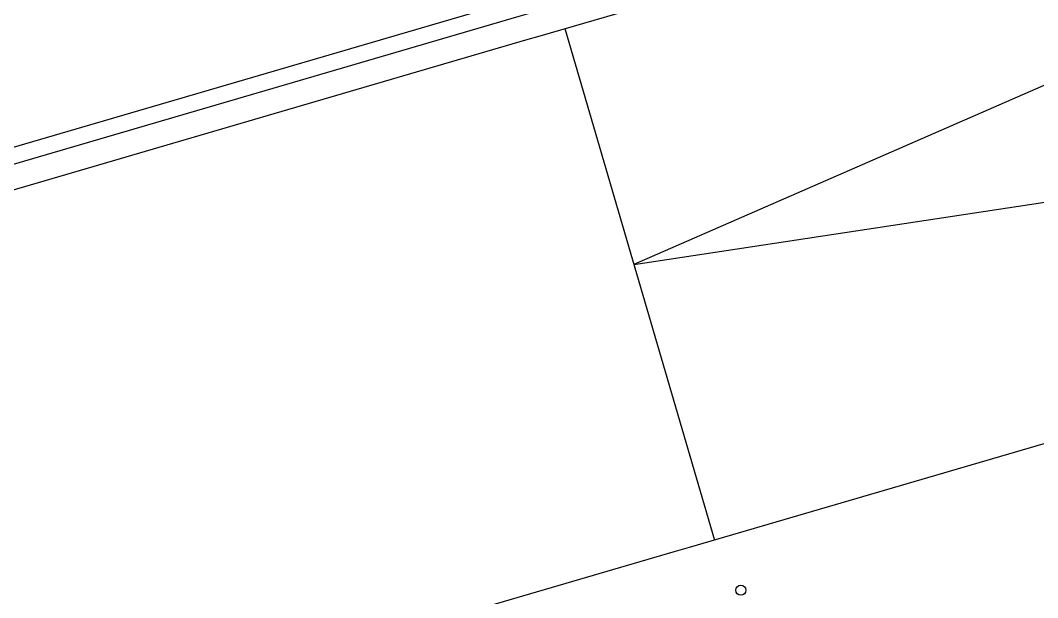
# Model space of a CAD drawing. Header units: millimetres. Extents: x 441156 to 441876, y 4514765 to 4515211.
# Drawn here: x 441673.596 to 441676.698, y 4514833.668 to 4514835.428 of the extents above; entities that cross this region are included whole.
import ezdxf

# ---------------------------------------------------------------- set-up
doc = ezdxf.new("R2010")
doc.units = ezdxf.units.MM
doc.layers.add('01_piscinas', color=254, linetype='Continuous')

msp = doc.modelspace()

# ---------------------------------------------------------------- linework, layer by layer
at = {"layer": '01_piscinas'}
for p, q in [((441672.02760741, 4514834.58945399, 0.00000053), (441675.10096252, 4514835.48820387, 0.00000053)), ((441675.25591886, 4514835.40366766, 0.00000059), (441675.71212364, 4514833.8436349, 0.00000131))]:
    msp.add_line(p, q, dxfattribs=at)
for points, elevation in [([(441622.00757209, 4514840.63501794), (441632.52864328, 4514823.04287855), (441632.64832167, 4514823.07724494), (441638.61483934, 4514824.80916876), (441645.11524408, 4514826.68567649), (441649.70629411, 4514828.01100024), (441655.61545577, 4514829.69140232), (441659.71298961, 4514830.89921958), (441660.14940234, 4514831.0281621), (441672.04321536, 4514834.54230884), (441675.11646557, 4514835.44102805), (441675.15936849, 4514835.45357427), (441680.33903137, 4514836.96827767, 0.0058354666), (441688.4192397, 4514839.28872511, -0.0022571436), (441689.0049603, 4514839.4343453, -0.0023177097), (441689.60607707, 4514839.57795839, -0.0002338764), (441689.62135547, 4514839.58154858, -0.0001087055), (441689.64962961, 4514839.58815283, -0.0248112764), (441696.17332589, 4514840.77281209, -0.026463513), (441703.20086117, 4514841.36220903, -0.0051616495), (441704.57701796, 4514841.39033601, -0.0227587176), (441712.89889647, 4514841.09564258), (441717.92559364, 4514840.78954602), (441733.87982224, 4514839.81802652)], 0.00000053), ([(441621.93330468, 4514840.61307697), (441632.49388927, 4514822.95486776), (441632.66912556, 4514823.00518795), (441638.63569375, 4514824.73712644), (441645.13604536, 4514826.61361882), (441649.72695212, 4514827.93890122), (441655.63631626, 4514829.61936088), (441659.73419507, 4514830.82727982), (441660.17065367, 4514830.95623588), (441672.06436647, 4514834.47035301), (441675.13751639, 4514835.3690429), (441675.18041931, 4514835.38158912), (441680.35948762, 4514836.89611864, 0.0058339136), (441688.43923108, 4514839.21642046, -0.0022510891), (441689.02272697, 4514839.36148005, -0.002317905), (441689.62321722, 4514839.5049432, -0.0002346539), (441689.63847788, 4514839.50852925, -0.0001087055), (441689.66667297, 4514839.51511501, -0.0248121987), (441696.1832943, 4514840.69847709, -0.0264644379), (441703.20316775, 4514841.2872445, -0.0051616495), (441704.5777764, 4514841.31533984, -0.0227607777), (441712.89358578, 4514841.02082704), (441717.92103502, 4514840.71468469), (441733.87793437, 4514839.74300255)], 0.00000053), ([(441691.15105936, 4514838.18205059, 0.0043910674), (441690.03447759, 4514837.93181474, 0.0001087055), (441690.00799427, 4514837.92562941, 0.0002530211), (441689.99314026, 4514837.92213834, 0.0023223363), (441689.40620245, 4514837.78191859, 0.0021175107), (441688.87065221, 4514837.64893041, -0.0058002285), (441680.80125244, 4514835.33186317), (441675.63505131, 4514833.82109643), (441675.59214837, 4514833.8085502), (441672.52117146, 4514832.91049578), (441666.59596808, 4514831.15983481)], 0.00000131)]:
    msp.add_lwpolyline(points, format="xyb", dxfattribs=dict(at, elevation=elevation))
at = {"layer": '01_piscinas', "elevation": 0.00000053}
msp.add_lwpolyline([(441680.82062542, 4514837.02307029), (441675.46653071, 4514834.68346174), (441682.10030971, 4514835.69122217)], dxfattribs=at)
at = {"layer": '01_piscinas'}
msp.add_circle((441675.79277646, 4514833.69066966, 0.00000053), 0.01541533, dxfattribs=at)

doc.saveas('drawing.dxf')
